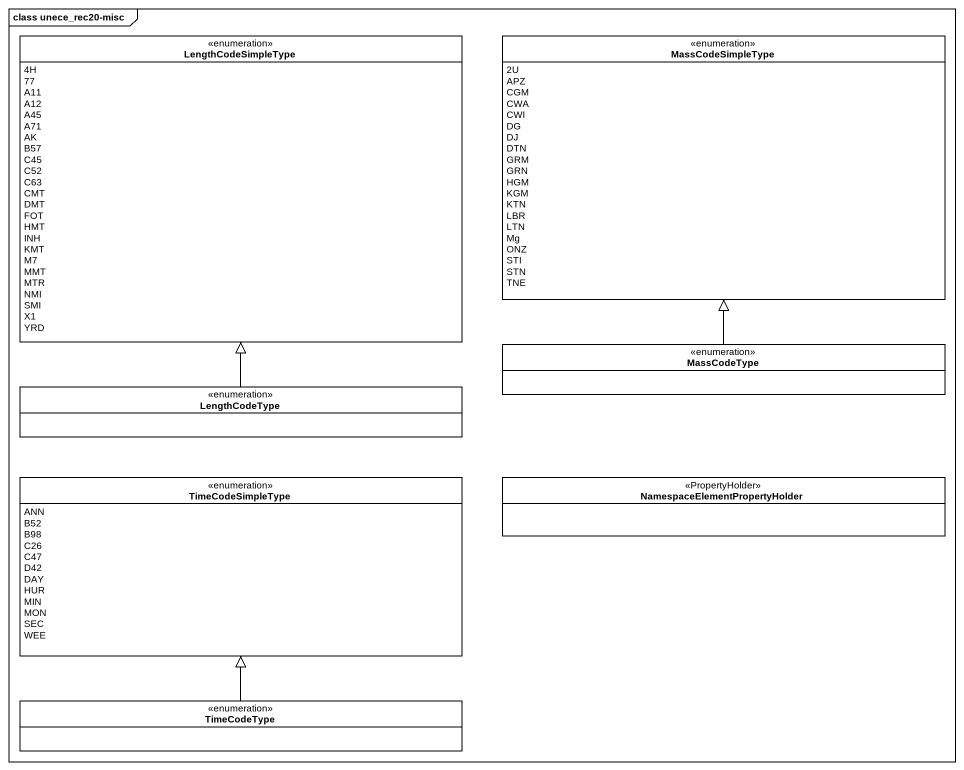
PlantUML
@startuml
mainframe class unece_rec20-misc
hide circle
hide empty members
enum LengthCodeSimpleType {
  4H
  77
  A11
  A12
  A45
  A71
  AK
  B57
  C45
  C52
  C63
  CMT
  DMT
  FOT
  HMT
  INH
  KMT
  M7
  MMT
  MTR
  NMI
  SMI
  X1
  YRD
}
enum MassCodeSimpleType {
  2U
  APZ
  CGM
  CWA
  CWI
  DG
  DJ
  DTN
  GRM
  GRN
  HGM
  KGM
  KTN
  LBR
  LTN
  Mg
  ONZ
  STI
  STN
  TNE
}
enum MassCodeType
enum LengthCodeType
enum TimeCodeSimpleType {
  ANN
  B52
  B98
  C26
  C47
  D42
  DAY
  HUR
  MIN
  MON
  SEC
  WEE
}
class "NamespaceElementPropertyHolder" as NamespaceElementPropertyHold <<PropertyHolder>>
enum TimeCodeType
MassCodeType -up-|> MassCodeSimpleType
LengthCodeType -up-|> LengthCodeSimpleType
TimeCodeType -up-|> TimeCodeSimpleType
@enduml
